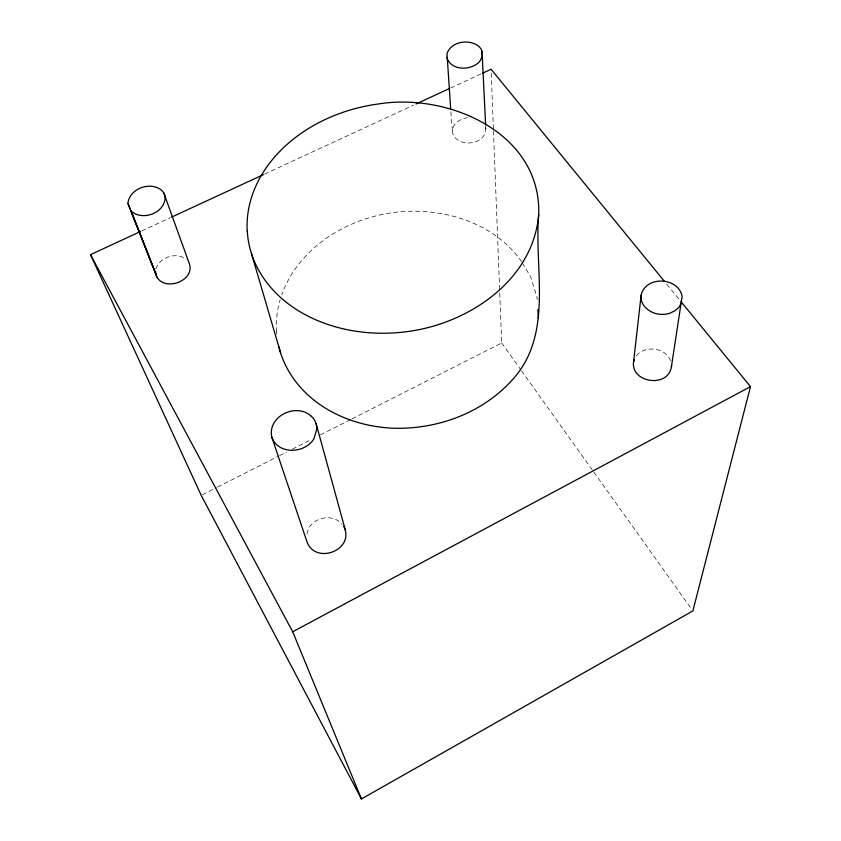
<?xml version="1.0" encoding="UTF-8"?>
<svg xmlns="http://www.w3.org/2000/svg" width="841" height="841" viewBox="0 0 841 841"><rect width="100%" height="100%" fill="white"/><g stroke="black" fill="none" stroke-linecap="round" stroke-linejoin="round"><path stroke-width="0.63" stroke-dasharray="4.21 3.15" d="M485.762 127.653C487.118 145.104 456.842 148.899 452.49 132.468L452.689 128.736C454.56 122.113 461.099 118.655 467.512 117.729M307.028 533.982L308.279 528.978C314.313 516.868 333.393 513.378 342.035 524.395M155.827 268.92C159.653 256.925 176.4 251.638 186.345 259.385M636.343 355.754C645.793 344.085 669.015 348.111 671.349 363.827M202.387 494.771L216.41 487.654M217.577 487.065L278.371 456.221M279.548 455.633L286.56 452.069M292.405 449.105L308.773 440.8M320.463 434.871L350.865 419.459M352.032 418.86L501.678 342.949L499.649 290.576M141.782 230.918L170.397 217.682M264.579 174.087L413.593 105.125M450.555 88.021L481.557 73.672M666.745 284.174L680.012 300.405M501.678 342.949L520.726 369.641M521.483 370.713L593.084 471.076M593.851 472.137L691.344 608.8M521.662 261.751C493.688 221.561 440.705 206.508 393.746 212.489A131.69 108.447 -8.1 0 0 281.777 294.813M522.303 262.834L530.639 276.899L537 297.094L537.157 299.596M450.902 111.758L452.49 132.468M485.699 126.434L485.825 129.02M491.239 73.188L493.425 129.493M493.467 130.807L499.607 289.262M276.531 331.848A131.69 108.447 -8.1 0 1 280.211 299.648M276.815 334.308A130.965 107.848 -8.1 0 1 276.615 331.838"/><path stroke-width="1.26" d="M278.876 346.66A130.965 107.848 -8.1 0 0 343.107 417.22A131.364 108.163 -8.1 0 0 394.019 428.248C437.804 429.362 482.377 412.952 512.064 380.153C553.914 334.686 533.951 270.024 538.703 214.707C541.52 133.141 448.568 92.563 378.492 103.958A146.649 115.101 -8.1 0 0 247.191 230.991M633.62 361.441C630.161 383.128 668.563 388.332 671.423 366.655L682.125 296.452C678.519 276.815 645.31 275.47 641.115 295.338L633.62 361.441L634.23 359.822M450.713 109.172L446.991 53.551C450.787 42.902 464.358 39.779 474.072 43.595A16.809 12.226 -5 0 1 482.04 51.343L485.635 125.13M671.423 366.655L671.623 364.941M538.703 214.707C533.005 280.568 468.395 323.69 407.233 331.606A146.292 114.797 -8.1 0 1 296.085 309.278A145.85 114.46 -8.2 0 1 247.286 230.981M163.785 192.936L188.815 262.234C197.362 281.956 159.927 293.719 155.532 273.073L155.743 271.916M127.895 203.333C129.525 189.782 146.46 182.56 158.245 188.079A17.787 13.382 -17.2 0 1 165.099 196.91C165.446 212.92 142.423 221.498 131.049 211.049L127.895 203.333L155.532 273.073M680.842 301.414L750.487 386.629L692.868 610.934L361.441 798.95L201.209 495.36L90.513 254.644L140.584 231.475M316.752 429.288L313.861 438.865C304.852 453.762 278.14 454.96 271.832 437.204C267.175 416.652 295.433 402.65 310.581 415.622M681.399 302.928L678.918 307.364L674.776 310.865L669.604 313.336A20.794 16.778 5 0 1 653.636 312.884C646.582 310.077 639.938 303.538 641.115 295.338M361.441 798.95L292.7 631.759L750.487 386.629M171.585 217.125L263.38 174.644M415.98 104.021L449.367 88.568M482.745 73.125L491.091 69.256L664.253 281.125M90.513 254.644L292.7 631.759M446.76 57.398C450.997 71.096 471.412 70.938 479.812 61.319L482.271 56.431L482.03 51.343M343.759 526.287C355.554 549.951 315.386 565.415 306.902 541.615L271.832 437.204M155.9 273.924L131.049 211.049L157.256 277.929M251.354 253.173L280.547 352.726M316.069 423.538L345.188 529.483M537.82 309.604L538.398 318.35M310.581 415.622A21.582 18.397 -16.6 0 1 316.752 429.288"/></g></svg>
